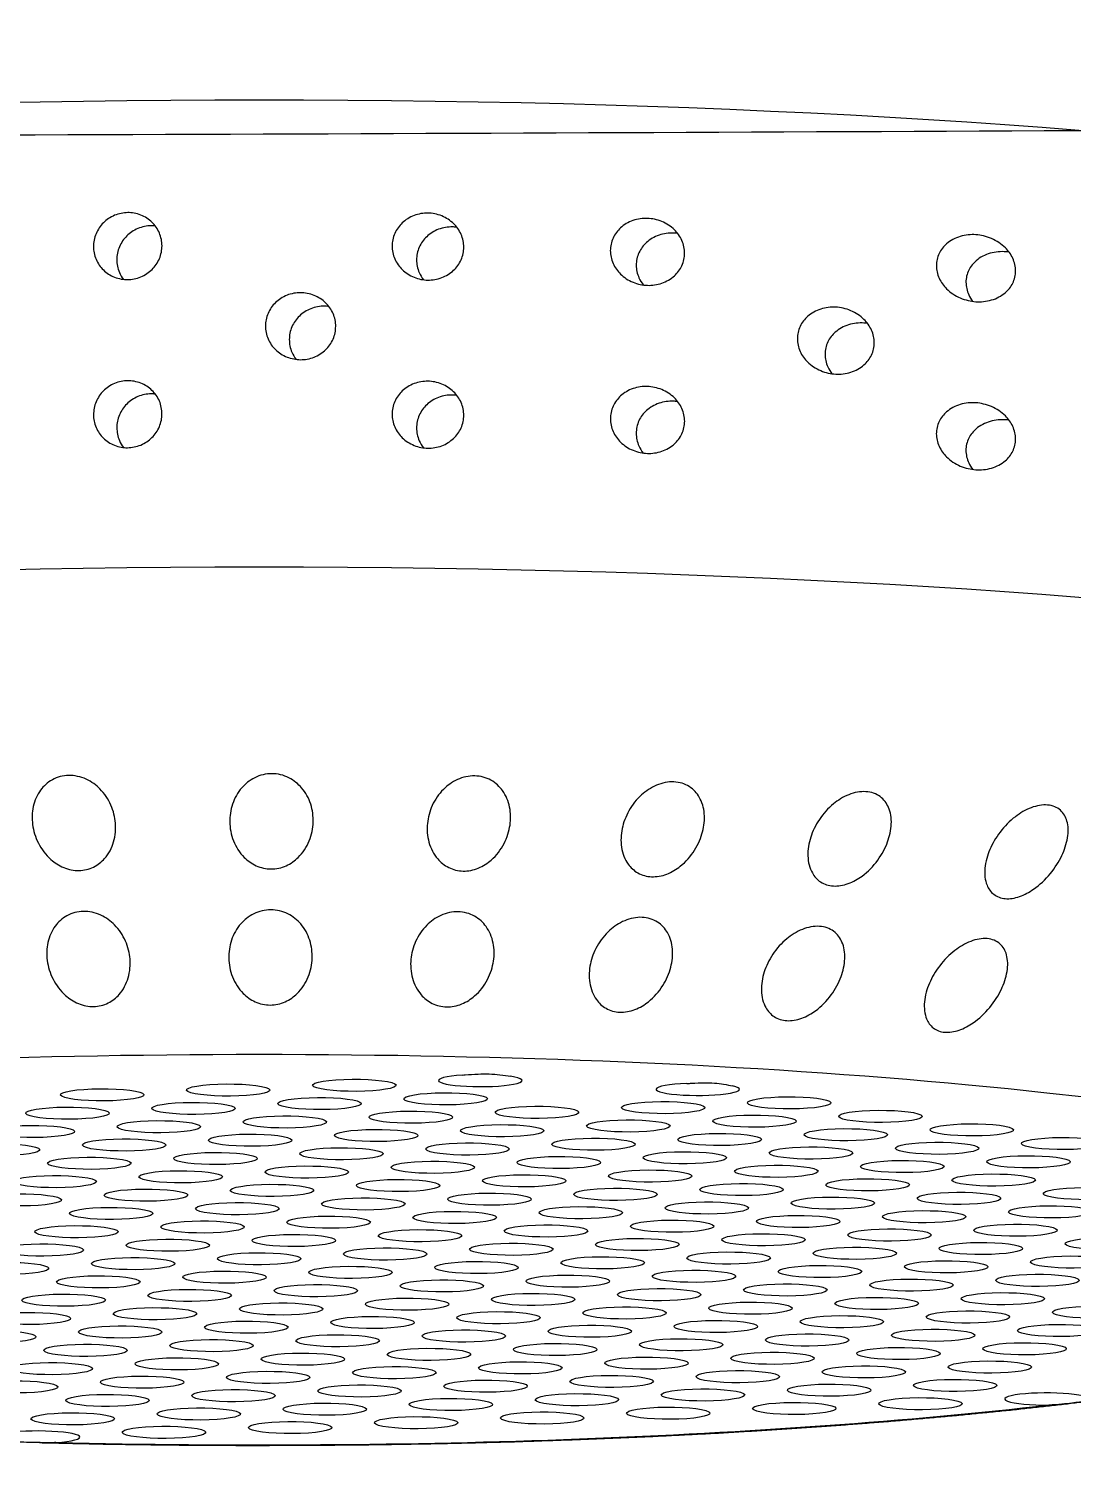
# Model space of a CAD drawing. Extents: x 408 to 498, y 628 to 778.
# Drawn here: x 452.53 to 453.668, y 707.81 to 709.384 of the extents above; entities that cross this region are included whole.
import ezdxf

# ---------------------------------------------------------------- set-up
doc = ezdxf.new("R2010")
doc.units = 0
doc.header["$MEASUREMENT"] = 0
doc.layers.add('1', color=4, linetype='Continuous')
doc.layers.add('JET', color=3, linetype='Continuous')

# ---------------------------------------------------------------- blocks, each defined once
blk = doc.blocks.new('SUCTION')
at = {"layer": '1'}
for centre, major_axis, start_param, end_param in [((0.5106, 0.0668), (-0.0289, 1.8748), 3.141593, 6.283185), ((0.0017, 0.059), (-0.0289, 1.8748), 3.141593, 6.283185), ((-0.4641, 0.0518), (-0.022, 1.427), 2.994561, 6.430217)]:
    blk.add_ellipse(centre, major_axis=major_axis, ratio=0.145722, start_param=start_param, end_param=end_param, dxfattribs=at)
at = {"layer": '1', "color": 3}
for centre, major_axis, start_param, end_param in [((-0.5681, 0.3391), (0.0007, -0.0455), 0.253665, 6.53685), ((-0.3642, 0.3381), (0.0007, -0.0455), 0.253665, 6.53685), ((-0.6223, 0.3144), (0.0007, -0.0455), 0.253665, 6.53685), ((-0.4933, 0.3263), (0.0007, -0.0455), 0.253665, 6.53685), ((-0.4185, 0.3134), (0.0007, -0.0455), 0.253665, 6.53685), ((-0.5475, 0.3016), (0.0007, -0.0455), 0.253665, 6.53685), ((-0.3437, 0.3005), (0.0007, -0.0455), 0.253665, 6.53685), ((-0.6766, 0.2897), (0.0007, -0.0455), 5.159783, 10.190131), ((-0.4727, 0.2887), (0.0007, -0.0455), 0.253665, 6.53685), ((-0.6018, 0.2769), (0.0007, -0.0455), 0.253665, 6.53685), ((-0.398, 0.2758), (0.0007, -0.0455), 0.253665, 6.53685), ((-0.6561, 0.2522), (0.0007, -0.0455), 0.253665, 6.53685), ((-0.527, 0.264), (0.0007, -0.0455), 0.253665, 6.53685), ((-0.4522, 0.2512), (0.0007, -0.0455), 0.253665, 6.53685), ((-0.3232, 0.263), (0.0007, -0.0455), 0.253665, 6.53685), ((-0.5813, 0.2393), (0.0007, -0.0455), 0.253665, 6.53685), ((-0.3774, 0.2383), (0.0007, -0.0455), 0.253665, 6.53685), ((-0.4786, 0.0515), (-0.0215, 1.3915), 1.410939, 2.237983), ((-0.5065, 0.2265), (0.0007, -0.0455), 0.253665, 6.53685), ((-0.3026, 0.2254), (0.0007, -0.0455), 0.253665, 6.53685), ((-0.6355, 0.2146), (0.0007, -0.0455), 0.253665, 6.53685), ((-0.5607, 0.2018), (0.0007, -0.0455), 0.253665, 6.53685), ((-0.4317, 0.2136), (0.0007, -0.0455), 0.253665, 6.53685), ((-0.486, 0.1889), (0.0007, -0.0455), 0.253665, 6.53685), ((-0.3569, 0.2007), (0.0007, -0.0455), 0.253665, 6.53685), ((-0.615, 0.1771), (0.0007, -0.0455), 0.253665, 6.53685), ((-0.4112, 0.176), (0.0007, -0.0455), 0.253665, 6.53685), ((-0.5402, 0.1642), (0.0007, -0.0455), 0.253665, 6.53685), ((-0.3364, 0.1632), (0.0007, -0.0455), 0.253665, 6.53685), ((-0.6693, 0.1524), (0.0007, -0.0455), 0.253665, 6.53685), ((-0.5945, 0.1395), (0.0007, -0.0455), 0.253665, 6.53685), ((-0.4654, 0.1513), (0.0007, -0.0455), 0.253665, 6.53685), ((-0.5197, 0.1267), (0.0007, -0.0455), 0.253665, 6.53685), ((-0.3906, 0.1385), (0.0007, -0.0455), 0.253665, 6.53685), ((-0.3159, 0.1256), (0.0007, -0.0455), 0.253665, 6.53685), ((-0.6487, 0.1148), (0.0007, -0.0455), 0.253665, 6.53685), ((-0.4449, 0.1138), (0.0007, -0.0455), 0.253665, 6.53685), ((-0.574, 0.102), (0.0007, -0.0455), 0.253665, 6.53685), ((-0.3701, 0.1009), (0.0007, -0.0455), 0.253665, 6.53685), ((-0.6282, 0.0773), (0.0007, -0.0455), 0.253665, 6.53685), ((-0.4992, 0.0891), (0.0007, -0.0455), 0.253665, 6.53685), ((-0.4244, 0.0762), (0.0007, -0.0455), 0.253665, 6.53685), ((-0.2953, 0.0881), (0.0007, -0.0455), 0.253665, 6.53685), ((-0.5534, 0.0644), (0.0007, -0.0455), 0.253665, 6.53685), ((-0.3496, 0.0634), (0.0007, -0.0455), 0.253665, 6.53685), ((-0.4786, 0.0515), (0.0007, -0.0455), 0.253665, 6.53685), ((-0.6077, 0.0397), (0.0007, -0.0455), 0.253665, 6.53685), ((-0.4039, 0.0387), (0.0007, -0.0455), 0.253665, 6.53685), ((-0.662, 0.015), (0.0007, -0.0455), 0.253665, 6.53685), ((-0.5329, 0.0268), (0.0007, -0.0455), 0.253665, 6.53685), ((-0.4581, 0.014), (0.0007, -0.0455), 0.253665, 6.53685), ((-0.3291, 0.0258), (0.0007, -0.0455), 0.253665, 6.53685), ((-0.5872, 0.0022), (0.0007, -0.0455), 0.253665, 6.53685), ((-0.3833, 0.0011), (0.0007, -0.0455), 0.253665, 6.53685), ((-0.5124, -0.0107), (0.0007, -0.0455), 0.253665, 6.53685), ((-0.3085, -0.0117), (0.0007, -0.0455), 0.253665, 6.53685), ((-0.6414, -0.0225), (0.0007, -0.0455), 0.253665, 6.53685), ((-0.4376, -0.0236), (0.0007, -0.0455), 0.253665, 6.53685), ((-0.5666, -0.0354), (0.0007, -0.0455), 0.253665, 6.53685), ((-0.4919, -0.0483), (0.0007, -0.0455), 0.253665, 6.53685), ((-0.3628, -0.0364), (0.0007, -0.0455), 0.253665, 6.53685), ((-0.288, -0.0493), (0.0007, -0.0455), 0.253665, 6.53685), ((-0.6209, -0.0601), (0.0007, -0.0455), 0.253665, 6.53685), ((-0.4171, -0.0611), (0.0007, -0.0455), 0.253665, 6.53685), ((-0.5461, -0.073), (0.0007, -0.0455), 0.253665, 6.53685), ((-0.3423, -0.074), (0.0007, -0.0455), 0.253665, 6.53685), ((-0.4713, -0.0858), (0.0007, -0.0455), 0.253665, 6.53685), ((-0.6004, -0.0977), (0.0007, -0.0455), 0.253665, 6.53685), ((-0.5256, -0.1105), (0.0007, -0.0455), 0.253665, 6.53685), ((-0.3965, -0.0987), (0.0007, -0.0455), 0.253665, 6.53685), ((-0.3218, -0.1115), (0.0007, -0.0455), 0.253665, 6.53685), ((-0.6546, -0.1223), (0.0007, -0.0455), 0.253665, 6.53685), ((-0.4508, -0.1234), (0.0007, -0.0455), 0.253665, 6.53685), ((-0.5799, -0.1352), (0.0007, -0.0455), 0.253665, 6.53685), ((-0.376, -0.1362), (0.0007, -0.0455), 0.253665, 6.53685), ((-0.6341, -0.1599), (0.0007, -0.0455), 0.253665, 6.53685), ((-0.5051, -0.1481), (0.0007, -0.0455), 0.253665, 6.53685), ((-0.3012, -0.1491), (0.0007, -0.0455), 0.253665, 6.53685), ((-0.5593, -0.1728), (0.0007, -0.0455), 0.253665, 6.53685), ((-0.4303, -0.1609), (0.0007, -0.0455), 0.253665, 6.53685), ((-0.3555, -0.1738), (0.0007, -0.0455), 0.253665, 6.53685), ((-0.4845, -0.1856), (0.0007, -0.0455), 0.253665, 6.53685), ((-0.2807, -0.1866), (0.0007, -0.0455), 2.01819, 7.048538), ((-0.6136, -0.1975), (0.0007, -0.0455), 0.253665, 6.53685), ((-0.4098, -0.1985), (0.0007, -0.0455), 0.253665, 6.53685), ((-0.5388, -0.2103), (0.0007, -0.0455), 0.253665, 6.53685), ((-0.464, -0.2232), (0.0007, -0.0455), 0.253665, 6.53685), ((-0.335, -0.2113), (0.0007, -0.0455), 0.253665, 6.53685), ((-0.5931, -0.235), (0.0007, -0.0455), 0.253665, 6.53685), ((-0.3892, -0.236), (0.0007, -0.0455), 0.253665, 6.53685), ((-0.5183, -0.2479), (0.0007, -0.0455), 0.253665, 6.53685), ((-0.3144, -0.2489), (0.0007, -0.0455), 0.253665, 6.53685), ((-0.6473, -0.2597), (0.0007, -0.0455), 0.253665, 6.53685), ((-0.4435, -0.2607), (0.0007, -0.0455), 0.253665, 6.53685), ((-0.5725, -0.2726), (0.0007, -0.0455), 0.253665, 6.53685), ((-0.4978, -0.2854), (0.0007, -0.0455), 0.253665, 6.53685), ((-0.3687, -0.2736), (0.0007, -0.0455), 0.253665, 6.53685), ((-0.6268, -0.2973), (0.0007, -0.0455), 0.253665, 6.53685), ((-0.423, -0.2983), (0.0007, -0.0455), 0.253665, 6.53685), ((-0.552, -0.3101), (0.0007, -0.0455), 0.253665, 6.53685), ((-0.3482, -0.3111), (0.0007, -0.0455), 0.253665, 6.53685), ((-0.4772, -0.323), (0.0007, -0.0455), 0.253665, 6.53685), ((-0.6063, -0.3348), (0.0007, -0.0455), 0.253665, 6.53685), ((-0.5315, -0.3477), (0.0007, -0.0455), 0.253665, 6.53685), ((-0.4024, -0.3358), (0.0007, -0.0455), 0.253665, 6.53685), ((-0.3277, -0.3487), (0.0007, -0.0455), 0.253665, 6.53685), ((-0.4567, -0.3605), (0.0007, -0.0455), 0.253665, 6.53685), ((-0.5858, -0.3724), (0.0007, -0.0455), 0.253665, 6.53685), ((-0.3819, -0.3734), (0.0007, -0.0455), 0.253665, 6.53685), ((-0.511, -0.3852), (0.0007, -0.0455), 0.253665, 6.53685), ((-0.3071, -0.3863), (0.0007, -0.0455), 0.253665, 6.53685), ((-0.64, -0.3971), (0.0007, -0.0455), 0.253665, 6.53685), ((-0.5652, -0.4099), (0.0007, -0.0455), 0.253665, 6.53685), ((-0.4362, -0.3981), (0.0007, -0.0455), 0.253665, 6.53685), ((-0.3614, -0.4109), (0.0007, -0.0455), 0.253665, 6.53685), ((-0.4904, -0.4228), (0.0007, -0.0455), 0.253665, 6.53685), ((-0.2866, -0.4238), (0.0007, -0.0455), 1.836372, 6.86672), ((-0.6195, -0.4346), (0.0007, -0.0455), 0.253665, 6.53685), ((-0.4157, -0.4356), (0.0007, -0.0455), 0.253665, 6.53685), ((-0.5447, -0.4475), (0.0007, -0.0455), 0.253665, 6.53685), ((-0.3409, -0.4485), (0.0007, -0.0455), 0.253665, 6.53685), ((-0.599, -0.4722), (0.0007, -0.0455), 0.253665, 6.53685), ((-0.4699, -0.4603), (0.0007, -0.0455), 0.253665, 6.53685), ((-0.3951, -0.4732), (0.0007, -0.0455), 0.253665, 6.53685), ((-0.5242, -0.485), (0.0007, -0.0455), 0.253665, 6.53685), ((-0.3203, -0.4861), (0.0007, -0.0455), 0.253665, 6.53685), ((-0.4494, -0.4979), (0.0007, -0.0455), 0.253665, 6.53685), ((-0.5784, -0.5097), (0.0007, -0.0455), 0.253665, 6.53685), ((-0.5037, -0.5226), (0.0007, -0.0455), 0.253665, 6.53685), ((-0.3746, -0.5108), (0.0007, -0.0455), 0.253665, 6.53685), ((-0.6327, -0.5344), (0.0007, -0.0455), 0.253665, 6.53685), ((-0.4289, -0.5355), (0.0007, -0.0455), 0.253665, 6.53685), ((-0.2998, -0.5236), (0.0007, -0.0455), 0.253665, 6.53685), ((-0.5579, -0.5473), (0.0007, -0.0455), 0.253665, 6.53685), ((-0.3541, -0.5483), (0.0007, -0.0455), 0.253665, 6.53685), ((-0.4831, -0.5601), (0.0007, -0.0455), 0.253665, 6.53685), ((-0.6122, -0.572), (0.0007, -0.0455), 0.253665, 6.53685), ((-0.5374, -0.5848), (0.0007, -0.0455), 0.253665, 6.53685), ((-0.4083, -0.573), (0.0007, -0.0455), 0.253665, 6.53685), ((-0.4626, -0.5977), (0.0007, -0.0455), 0.253665, 6.53685), ((-0.3336, -0.5859), (0.0007, -0.0455), 0.253665, 6.53685), ((-0.5917, -0.6095), (0.0007, -0.0455), 0.253665, 6.53685), ((-0.3878, -0.6106), (0.0007, -0.0455), 0.253665, 6.53685), ((-0.5169, -0.6224), (0.0007, -0.0455), 0.253665, 6.53685), ((-0.313, -0.6234), (0.0007, -0.0455), 0.253665, 6.53685), ((-0.5711, -0.6471), (0.0007, -0.0455), 0.253665, 6.53685), ((-0.4421, -0.6353), (0.0007, -0.0455), 0.253665, 6.53685), ((-0.3673, -0.6481), (0.0007, -0.0455), 0.253665, 6.53685), ((-0.4963, -0.66), (0.0007, -0.0455), 0.253665, 6.53685), ((-0.6254, -0.6718), (0.0007, -0.0455), 0.253665, 6.53685), ((-0.4216, -0.6728), (0.0007, -0.0455), 0.253665, 6.53685), ((-0.5506, -0.6846), (0.0007, -0.0455), 0.253665, 6.53685), ((-0.3468, -0.6857), (0.0007, -0.0455), 0.253665, 6.53685), ((-0.6049, -0.7093), (0.0007, -0.0455), 0.253665, 6.53685), ((-0.4758, -0.6975), (0.0007, -0.0455), 0.253665, 6.53685), ((-0.401, -0.7104), (0.0007, -0.0455), 0.253665, 6.53685), ((-0.5301, -0.7222), (0.0007, -0.0455), 0.253665, 6.53685), ((-0.3262, -0.7232), (0.0007, -0.0455), 0.253665, 6.53685), ((-0.4553, -0.7351), (0.0007, -0.0455), 0.253665, 6.53685), ((-0.5843, -0.7469), (0.0007, -0.0455), 0.253665, 6.53685), ((-0.3805, -0.7479), (0.0007, -0.0455), 0.253665, 6.53685), ((-0.5096, -0.7598), (0.0007, -0.0455), 0.253665, 6.53685), ((-0.4348, -0.7726), (0.0007, -0.0455), 0.253665, 6.53685), ((-0.5638, -0.7845), (0.0007, -0.0455), 0.253665, 6.53685), ((-0.36, -0.7855), (0.0007, -0.0455), 0.253665, 6.53685), ((-0.489, -0.7973), (0.0007, -0.0455), 0.253665, 6.53685), ((-0.6181, -0.8091), (0.0007, -0.0455), 6.025162, 11.05551), ((-0.4142, -0.8102), (0.0007, -0.0455), 0.253665, 6.53685), ((-0.5433, -0.822), (0.0007, -0.0455), 0.253665, 6.53685), ((-0.4685, -0.8349), (0.0007, -0.0455), 0.253665, 6.53685), ((-0.3395, -0.823), (0.0007, -0.0455), 0.253665, 6.53685), ((-0.3937, -0.8477), (0.0007, -0.0455), 0.253665, 6.53685), ((-0.5228, -0.8596), (0.0007, -0.0455), 0.253665, 6.53685), ((-0.448, -0.8724), (0.0007, -0.0455), 0.253665, 6.53685)]:
    blk.add_ellipse(centre, major_axis=major_axis, ratio=0.145722, start_param=start_param, end_param=end_param, dxfattribs=at)
for points, knots in [([(-0.6823, 0.27), (-0.6823, 0.271), (-0.6824, 0.2721), (-0.6827, 0.2777), (-0.6827, 0.2824), (-0.6826, 0.2913), (-0.6826, 0.2953), (-0.6825, 0.3033), (-0.6825, 0.3072), (-0.6823, 0.3151), (-0.6821, 0.3191), (-0.6817, 0.3225)], [-0.10333223, -0.10333223, -0.10333223, -0.10333223, -0.09981809, -0.09981809, -0.08531374, -0.08531374, -0.07331614, -0.07331614, -0.06095866, -0.06095866, -0.0463084, -0.0463084, -0.0463084, -0.0463084]), ([(-0.0093, 0.3059), (-0.003, 0.3068), (0.0038, 0.3067), (0.0169, 0.3041), (0.0231, 0.3015), (0.0327, 0.2946), (0.0368, 0.2903), (0.0413, 0.2825), (0.0425, 0.2796), (0.0442, 0.2736), (0.0447, 0.2704), (0.0449, 0.2641), (0.0446, 0.2609), (0.0433, 0.2545), (0.0423, 0.2513), (0.0384, 0.2424), (0.0346, 0.2371), (0.0256, 0.228), (0.0195, 0.2238), (0.0067, 0.2179), (0, 0.2162), (-0.0128, 0.215), (-0.0199, 0.2154), (-0.0335, 0.2191), (-0.0399, 0.2223), (-0.0487, 0.2299), (-0.0522, 0.234), (-0.0571, 0.2435), (-0.0585, 0.249), (-0.0589, 0.26), (-0.0578, 0.2658), (-0.0536, 0.2765), (-0.0505, 0.2813), (-0.0422, 0.291), (-0.036, 0.2958), (-0.0228, 0.3027), (-0.0158, 0.3049), (-0.0093, 0.3059)], [0, 0, 0, 0, 0.0233552, 0.0233552, 0.0467103, 0.0467103, 0.0658795, 0.0658795, 0.0754641, 0.0754641, 0.0850487, 0.0850487, 0.0946332, 0.0946332, 0.1042178, 0.1042178, 0.123387, 0.123387, 0.1467421, 0.1467421, 0.1700973, 0.1700973, 0.1945396, 0.1945396, 0.2189818, 0.2189818, 0.2355966, 0.2355966, 0.2522113, 0.2522113, 0.2688261, 0.2688261, 0.2854408, 0.2854408, 0.3098831, 0.3098831, 0.3343253, 0.3343253, 0.3343253, 0.3343253]), ([(-0.1572, 0.2876), (-0.1509, 0.2886), (-0.1441, 0.2885), (-0.131, 0.2859), (-0.1248, 0.2833), (-0.1152, 0.2764), (-0.111, 0.2721), (-0.1066, 0.2643), (-0.1053, 0.2614), (-0.1036, 0.2554), (-0.1032, 0.2522), (-0.1029, 0.2459), (-0.1032, 0.2426), (-0.1045, 0.2363), (-0.1055, 0.2331), (-0.1094, 0.2242), (-0.1133, 0.2189), (-0.1223, 0.2097), (-0.1283, 0.2056), (-0.1411, 0.1997), (-0.1479, 0.198), (-0.1607, 0.1968), (-0.1678, 0.1972), (-0.1814, 0.2009), (-0.1878, 0.2042), (-0.1966, 0.2117), (-0.2, 0.2158), (-0.2049, 0.2253), (-0.2064, 0.2308), (-0.2067, 0.2418), (-0.2057, 0.2476), (-0.2015, 0.2582), (-0.1983, 0.2631), (-0.1901, 0.2727), (-0.1839, 0.2775), (-0.1707, 0.2845), (-0.1637, 0.2867), (-0.1572, 0.2876)], [0, 0, 0, 0, 0.023389, 0.023389, 0.0467779, 0.0467779, 0.0659746, 0.0659746, 0.0755729, 0.0755729, 0.0851712, 0.0851712, 0.0947696, 0.0947696, 0.1043679, 0.1043679, 0.1235645, 0.1235645, 0.1469535, 0.1469535, 0.1703425, 0.1703425, 0.1947513, 0.1947513, 0.2191601, 0.2191601, 0.2357472, 0.2357472, 0.2523342, 0.2523342, 0.2689213, 0.2689213, 0.2855084, 0.2855084, 0.3099172, 0.3099172, 0.334326, 0.334326, 0.334326, 0.334326]), ([(0.4403, 0.1717), (0.4357, 0.1716), (0.4308, 0.1725), (0.4218, 0.1762), (0.4176, 0.179), (0.411, 0.1855), (0.408, 0.1897), (0.404, 0.1989), (0.403, 0.2039), (0.4027, 0.2133), (0.4035, 0.2183), (0.407, 0.2275), (0.4097, 0.2318), (0.416, 0.2385), (0.42, 0.2414), (0.4289, 0.2453), (0.4337, 0.2463), (0.4429, 0.2464), (0.4478, 0.2456), (0.4568, 0.2419), (0.461, 0.2392), (0.4677, 0.2327), (0.4706, 0.2285), (0.4746, 0.2194), (0.4757, 0.2144), (0.4759, 0.205), (0.4751, 0.2), (0.4716, 0.1907), (0.4689, 0.1864), (0.4626, 0.1797), (0.4586, 0.1767), (0.4497, 0.1728), (0.4448, 0.1718), (0.4403, 0.1717)], [0, 0, 0, 0, 0.0138754, 0.0138754, 0.0277508, 0.0277508, 0.0418876, 0.0418876, 0.0560244, 0.0560244, 0.070122, 0.070122, 0.0842195, 0.0842195, 0.0980909, 0.0980909, 0.1119622, 0.1119622, 0.1258335, 0.1258335, 0.1397049, 0.1397049, 0.1538024, 0.1538024, 0.1679, 0.1679, 0.1820368, 0.1820368, 0.1961736, 0.1961736, 0.210049, 0.210049, 0.2239244, 0.2239244, 0.2239244, 0.2239244]), ([(0.6234, 0.1745), (0.6188, 0.1745), (0.6139, 0.1753), (0.6049, 0.179), (0.6008, 0.1818), (0.5941, 0.1883), (0.5912, 0.1925), (0.5872, 0.2017), (0.5861, 0.2067), (0.5859, 0.2161), (0.5867, 0.2211), (0.5901, 0.2304), (0.5929, 0.2346), (0.5992, 0.2413), (0.6032, 0.2442), (0.612, 0.2481), (0.6169, 0.2491), (0.626, 0.2493), (0.6309, 0.2484), (0.64, 0.2448), (0.6441, 0.242), (0.6508, 0.2355), (0.6538, 0.2313), (0.6578, 0.2222), (0.6588, 0.2172), (0.6591, 0.2078), (0.6583, 0.2028), (0.6548, 0.1935), (0.652, 0.1892), (0.6457, 0.1825), (0.6417, 0.1796), (0.6328, 0.1756), (0.628, 0.1746), (0.6234, 0.1745)], [0, 0, 0, 0, 0.0138754, 0.0138754, 0.0277508, 0.0277508, 0.0418876, 0.0418876, 0.0560244, 0.0560244, 0.070122, 0.070122, 0.0842195, 0.0842195, 0.0980909, 0.0980909, 0.1119622, 0.1119622, 0.1258335, 0.1258335, 0.1397049, 0.1397049, 0.1538024, 0.1538024, 0.1679, 0.1679, 0.1820368, 0.1820368, 0.1961736, 0.1961736, 0.210049, 0.210049, 0.2239244, 0.2239244, 0.2239244, 0.2239244]), ([(0.4617, 0.1793), (0.4618, 0.1809), (0.4619, 0.1824), (0.4617, 0.1887), (0.4607, 0.1937), (0.4567, 0.2028), (0.4538, 0.207), (0.4471, 0.2135), (0.4429, 0.2163), (0.4339, 0.2199), (0.429, 0.2208), (0.4198, 0.2206), (0.415, 0.2196), (0.4078, 0.2165), (0.4053, 0.2149), (0.403, 0.2132)], [0.05151258, 0.05151258, 0.05151258, 0.05151258, 0.05608271, 0.05608271, 0.07020559, 0.07020559, 0.08432848, 0.08432848, 0.0981983, 0.0981983, 0.11206812, 0.11206812, 0.12593795, 0.12593795, 0.13438506, 0.13438506, 0.13438506, 0.13438506]), ([(0.6448, 0.1821), (0.645, 0.1837), (0.645, 0.1853), (0.6449, 0.1915), (0.6438, 0.1965), (0.6398, 0.2057), (0.6369, 0.2098), (0.6302, 0.2163), (0.6261, 0.2191), (0.617, 0.2228), (0.6121, 0.2236), (0.603, 0.2235), (0.5981, 0.2225), (0.591, 0.2193), (0.5884, 0.2178), (0.5862, 0.216)], [0.05151258, 0.05151258, 0.05151258, 0.05151258, 0.05608271, 0.05608271, 0.07020559, 0.07020559, 0.08432848, 0.08432848, 0.0981983, 0.0981983, 0.11206812, 0.11206812, 0.12593795, 0.12593795, 0.13438506, 0.13438506, 0.13438506, 0.13438506]), ([(-0.1516, 0.0897), (-0.1453, 0.0899), (-0.1385, 0.0891), (-0.1255, 0.085), (-0.1192, 0.0816), (-0.1098, 0.0736), (-0.1057, 0.0688), (-0.1014, 0.0604), (-0.1002, 0.0573), (-0.0987, 0.0511), (-0.0982, 0.0479), (-0.0981, 0.0415), (-0.0985, 0.0383), (-0.0999, 0.032), (-0.101, 0.029), (-0.105, 0.0204), (-0.109, 0.0156), (-0.1182, 0.0074), (-0.1243, 0.004), (-0.1372, -0.0004), (-0.144, -0.0013), (-0.1569, -0.0011), (-0.164, 0.0001), (-0.1774, 0.0054), (-0.1838, 0.0094), (-0.1925, 0.018), (-0.1958, 0.0225), (-0.2006, 0.0326), (-0.2019, 0.0383), (-0.202, 0.0493), (-0.2009, 0.0551), (-0.1965, 0.0653), (-0.1932, 0.0698), (-0.1848, 0.0785), (-0.1785, 0.0826), (-0.1652, 0.0881), (-0.1581, 0.0895), (-0.1516, 0.0897)], [0, 0, 0, 0, 0.023389, 0.023389, 0.0467779, 0.0467779, 0.0659746, 0.0659746, 0.0755729, 0.0755729, 0.0851712, 0.0851712, 0.0947696, 0.0947696, 0.1043679, 0.1043679, 0.1235645, 0.1235645, 0.1469535, 0.1469535, 0.1703425, 0.1703425, 0.1947513, 0.1947513, 0.2191601, 0.2191601, 0.2357472, 0.2357472, 0.2523342, 0.2523342, 0.2689213, 0.2689213, 0.2855084, 0.2855084, 0.3099172, 0.3099172, 0.334326, 0.334326, 0.334326, 0.334326]), ([(-0.0033, 0.091), (0.003, 0.0912), (0.0098, 0.0903), (0.0228, 0.0861), (0.029, 0.0828), (0.0384, 0.0748), (0.0425, 0.07), (0.0469, 0.0616), (0.048, 0.0585), (0.0496, 0.0523), (0.05, 0.0491), (0.0501, 0.0427), (0.0498, 0.0395), (0.0484, 0.0332), (0.0473, 0.0302), (0.0432, 0.0217), (0.0393, 0.0168), (0.0301, 0.0087), (0.024, 0.0052), (0.0111, 0.0008), (0.0043, -0.0001), (-0.0085, 0.0001), (-0.0157, 0.0014), (-0.0292, 0.0066), (-0.0355, 0.0106), (-0.0442, 0.0192), (-0.0476, 0.0237), (-0.0523, 0.0338), (-0.0536, 0.0395), (-0.0538, 0.0506), (-0.0526, 0.0563), (-0.0482, 0.0665), (-0.045, 0.071), (-0.0365, 0.0798), (-0.0303, 0.0839), (-0.0169, 0.0894), (-0.0098, 0.0907), (-0.0033, 0.091)], [0, 0, 0, 0, 0.0233552, 0.0233552, 0.0467103, 0.0467103, 0.0658795, 0.0658795, 0.0754641, 0.0754641, 0.0850487, 0.0850487, 0.0946332, 0.0946332, 0.1042178, 0.1042178, 0.123387, 0.123387, 0.1467421, 0.1467421, 0.1700973, 0.1700973, 0.1945396, 0.1945396, 0.2189818, 0.2189818, 0.2355966, 0.2355966, 0.2522113, 0.2522113, 0.2688261, 0.2688261, 0.2854408, 0.2854408, 0.3098831, 0.3098831, 0.3343253, 0.3343253, 0.3343253, 0.3343253]), ([(0.5385, -0.0162), (0.534, -0.0163), (0.5291, -0.0154), (0.5202, -0.0117), (0.5161, -0.0088), (0.5095, -0.0022), (0.5066, 0.0022), (0.5027, 0.0116), (0.5017, 0.0168), (0.5016, 0.0264), (0.5025, 0.0316), (0.5061, 0.0411), (0.5089, 0.0455), (0.5153, 0.0524), (0.5193, 0.0553), (0.5282, 0.0593), (0.5331, 0.0603), (0.5422, 0.0605), (0.5471, 0.0596), (0.556, 0.0559), (0.5601, 0.0531), (0.5668, 0.0464), (0.5697, 0.0421), (0.5736, 0.0327), (0.5745, 0.0276), (0.5747, 0.0179), (0.5738, 0.0127), (0.5701, 0.0031), (0.5673, -0.0013), (0.5608, -0.0081), (0.5568, -0.0111), (0.548, -0.0151), (0.5431, -0.0162), (0.5385, -0.0162)], [0, 0, 0, 0, 0.0138608, 0.0138608, 0.0277216, 0.0277216, 0.0422229, 0.0422229, 0.0567241, 0.0567241, 0.0711596, 0.0711596, 0.0855951, 0.0855951, 0.0994487, 0.0994487, 0.1133024, 0.1133024, 0.127156, 0.127156, 0.1410097, 0.1410097, 0.1554452, 0.1554452, 0.1698806, 0.1698806, 0.1843819, 0.1843819, 0.1988832, 0.1988832, 0.212744, 0.212744, 0.2266048, 0.2266048, 0.2266048, 0.2266048]), ([(0.5601, -0.0084), (0.5602, -0.0068), (0.5603, -0.0052), (0.5603, 0.0012), (0.5593, 0.0064), (0.5554, 0.0158), (0.5525, 0.0202), (0.5459, 0.0268), (0.5418, 0.0297), (0.5328, 0.0334), (0.528, 0.0342), (0.5188, 0.0341), (0.514, 0.0331), (0.5068, 0.0298), (0.5042, 0.0282), (0.5019, 0.0264)], [0.05216595, 0.05216595, 0.05216595, 0.05216595, 0.05687262, 0.05687262, 0.07137622, 0.07137622, 0.08587982, 0.08587982, 0.09972982, 0.09972982, 0.11357982, 0.11357982, 0.12742982, 0.12742982, 0.13602531, 0.13602531, 0.13602531, 0.13602531]), ([(0.627, -0.1545), (0.6224, -0.1546), (0.6176, -0.1537), (0.6087, -0.1499), (0.6047, -0.1471), (0.5982, -0.1403), (0.5953, -0.1358), (0.5915, -0.1261), (0.5905, -0.1209), (0.5905, -0.111), (0.5914, -0.1057), (0.5952, -0.0959), (0.5981, -0.0914), (0.6046, -0.0845), (0.6086, -0.0815), (0.6175, -0.0775), (0.6223, -0.0764), (0.6315, -0.0763), (0.6363, -0.0772), (0.6452, -0.081), (0.6492, -0.0838), (0.6558, -0.0905), (0.6587, -0.095), (0.6625, -0.1046), (0.6635, -0.1099), (0.6635, -0.1197), (0.6625, -0.125), (0.6587, -0.1349), (0.6558, -0.1394), (0.6493, -0.1464), (0.6453, -0.1494), (0.6364, -0.1534), (0.6316, -0.1545), (0.627, -0.1545)], [0, 0, 0, 0, 0.0138463, 0.0138463, 0.0276926, 0.0276926, 0.04258, 0.04258, 0.0574675, 0.0574675, 0.0722657, 0.0722657, 0.0870638, 0.0870638, 0.1008999, 0.1008999, 0.114736, 0.114736, 0.1285721, 0.1285721, 0.1424082, 0.1424082, 0.1572063, 0.1572063, 0.1720044, 0.1720044, 0.1868919, 0.1868919, 0.2017794, 0.2017794, 0.2156257, 0.2156257, 0.229472, 0.229472, 0.229472, 0.229472]), ([(0.4438, -0.1574), (0.4393, -0.1574), (0.4344, -0.1565), (0.4256, -0.1528), (0.4216, -0.1499), (0.415, -0.1431), (0.4121, -0.1387), (0.4083, -0.1289), (0.4074, -0.1237), (0.4074, -0.1138), (0.4083, -0.1086), (0.4121, -0.0988), (0.4149, -0.0943), (0.4215, -0.0873), (0.4255, -0.0843), (0.4344, -0.0803), (0.4392, -0.0793), (0.4483, -0.0791), (0.4532, -0.08), (0.4621, -0.0838), (0.4661, -0.0866), (0.4727, -0.0934), (0.4756, -0.0978), (0.4794, -0.1075), (0.4803, -0.1127), (0.4803, -0.1226), (0.4794, -0.1279), (0.4756, -0.1377), (0.4727, -0.1422), (0.4661, -0.1492), (0.4621, -0.1522), (0.4533, -0.1562), (0.4484, -0.1573), (0.4438, -0.1574)], [0, 0, 0, 0, 0.0138463, 0.0138463, 0.0276926, 0.0276926, 0.04258, 0.04258, 0.0574675, 0.0574675, 0.0722657, 0.0722657, 0.0870638, 0.0870638, 0.1008999, 0.1008999, 0.114736, 0.114736, 0.1285721, 0.1285721, 0.1424082, 0.1424082, 0.1572063, 0.1572063, 0.1720044, 0.1720044, 0.1868919, 0.1868919, 0.2017794, 0.2017794, 0.2156257, 0.2156257, 0.229472, 0.229472, 0.229472, 0.229472]), ([(-0.1498, -0.1088), (-0.1435, -0.1093), (-0.1367, -0.1109), (-0.1238, -0.1165), (-0.1176, -0.1206), (-0.1083, -0.1296), (-0.1043, -0.1348), (-0.1001, -0.1437), (-0.099, -0.1468), (-0.0976, -0.1532), (-0.0972, -0.1564), (-0.0973, -0.1627), (-0.0976, -0.1659), (-0.0992, -0.1719), (-0.1003, -0.1748), (-0.1046, -0.1827), (-0.1086, -0.1871), (-0.118, -0.1941), (-0.1241, -0.1968), (-0.1372, -0.1996), (-0.144, -0.1998), (-0.1568, -0.1981), (-0.1639, -0.196), (-0.1773, -0.1893), (-0.1836, -0.1846), (-0.1921, -0.1751), (-0.1953, -0.1703), (-0.1999, -0.1598), (-0.2011, -0.154), (-0.201, -0.1431), (-0.1998, -0.1376), (-0.1951, -0.128), (-0.1918, -0.1238), (-0.1832, -0.1161), (-0.1769, -0.1128), (-0.1635, -0.1089), (-0.1564, -0.1083), (-0.1498, -0.1088)], [0, 0, 0, 0, 0.023389, 0.023389, 0.0467779, 0.0467779, 0.0659746, 0.0659746, 0.0755729, 0.0755729, 0.0851712, 0.0851712, 0.0947696, 0.0947696, 0.1043679, 0.1043679, 0.1235645, 0.1235645, 0.1469535, 0.1469535, 0.1703425, 0.1703425, 0.1947513, 0.1947513, 0.2191601, 0.2191601, 0.2357472, 0.2357472, 0.2523342, 0.2523342, 0.2689213, 0.2689213, 0.2855084, 0.2855084, 0.3099172, 0.3099172, 0.334326, 0.334326, 0.334326, 0.334326]), ([(0.4654, -0.1495), (0.4656, -0.1478), (0.4657, -0.1462), (0.4657, -0.1397), (0.4648, -0.1345), (0.461, -0.1247), (0.4581, -0.1203), (0.4515, -0.1135), (0.4475, -0.1106), (0.4386, -0.1069), (0.4338, -0.106), (0.4246, -0.1061), (0.4198, -0.1072), (0.4126, -0.1105), (0.41, -0.1121), (0.4077, -0.1139)], [0.05298666, 0.05298666, 0.05298666, 0.05298666, 0.05772049, 0.05772049, 0.07263637, 0.07263637, 0.08755225, 0.08755225, 0.10138253, 0.10138253, 0.1152128, 0.1152128, 0.12904308, 0.12904308, 0.13767704, 0.13767704, 0.13767704, 0.13767704]), ([(0.6485, -0.1466), (0.6487, -0.145), (0.6488, -0.1434), (0.6488, -0.1369), (0.6479, -0.1316), (0.6441, -0.1219), (0.6412, -0.1174), (0.6346, -0.1107), (0.6306, -0.1078), (0.6218, -0.1041), (0.6169, -0.1032), (0.6078, -0.1033), (0.6029, -0.1044), (0.5958, -0.1076), (0.5932, -0.1093), (0.5908, -0.1111)], [0.05298666, 0.05298666, 0.05298666, 0.05298666, 0.05772049, 0.05772049, 0.07263637, 0.07263637, 0.08755225, 0.08755225, 0.10138253, 0.10138253, 0.1152128, 0.1152128, 0.12904308, 0.12904308, 0.13767704, 0.13767704, 0.13767704, 0.13767704]), ([(-0.0014, -0.1246), (0.0049, -0.1251), (0.0117, -0.1267), (0.0246, -0.1323), (0.0308, -0.1364), (0.04, -0.1454), (0.044, -0.1506), (0.0482, -0.1594), (0.0493, -0.1625), (0.0507, -0.1689), (0.0511, -0.1721), (0.0511, -0.1785), (0.0507, -0.1816), (0.0492, -0.1876), (0.048, -0.1905), (0.0438, -0.1984), (0.0397, -0.2028), (0.0304, -0.2098), (0.0242, -0.2125), (0.0112, -0.2153), (0.0044, -0.2155), (-0.0084, -0.2138), (-0.0155, -0.2118), (-0.0289, -0.2051), (-0.0352, -0.2004), (-0.0437, -0.1909), (-0.047, -0.1861), (-0.0515, -0.1755), (-0.0528, -0.1698), (-0.0527, -0.1588), (-0.0514, -0.1533), (-0.0468, -0.1437), (-0.0435, -0.1395), (-0.0349, -0.1318), (-0.0285, -0.1285), (-0.0151, -0.1246), (-0.008, -0.124), (-0.0014, -0.1246)], [0, 0, 0, 0, 0.0233552, 0.0233552, 0.0467103, 0.0467103, 0.0658795, 0.0658795, 0.0754641, 0.0754641, 0.0850487, 0.0850487, 0.0946332, 0.0946332, 0.1042178, 0.1042178, 0.123387, 0.123387, 0.1467421, 0.1467421, 0.1700973, 0.1700973, 0.1945396, 0.1945396, 0.2189818, 0.2189818, 0.2355966, 0.2355966, 0.2522113, 0.2522113, 0.2688261, 0.2688261, 0.2854408, 0.2854408, 0.3098831, 0.3098831, 0.3343253, 0.3343253, 0.3343253, 0.3343253]), ([(-0.275, -0.1669), (-0.2749, -0.1679), (-0.2749, -0.169), (-0.2743, -0.1746), (-0.2739, -0.1793), (-0.2734, -0.1882), (-0.2733, -0.1922), (-0.2735, -0.2002), (-0.2737, -0.2041), (-0.2746, -0.2121), (-0.2752, -0.216), (-0.2756, -0.2194)], [-0.10333223, -0.10333223, -0.10333223, -0.10333223, -0.09981809, -0.09981809, -0.08531374, -0.08531374, -0.07331614, -0.07331614, -0.06095866, -0.06095866, -0.0463084, -0.0463084, -0.0463084, -0.0463084]), ([(-0.1518, -0.3046), (-0.1455, -0.3058), (-0.1388, -0.3081), (-0.1259, -0.3151), (-0.1198, -0.3198), (-0.1107, -0.3297), (-0.1068, -0.3352), (-0.1028, -0.3443), (-0.1018, -0.3475), (-0.1004, -0.3539), (-0.1001, -0.3571), (-0.1003, -0.3632), (-0.1007, -0.3662), (-0.1024, -0.3719), (-0.1036, -0.3746), (-0.108, -0.3818), (-0.1121, -0.3856), (-0.1216, -0.3913), (-0.1278, -0.3932), (-0.1409, -0.3945), (-0.1477, -0.3938), (-0.1605, -0.3907), (-0.1676, -0.3879), (-0.1808, -0.3798), (-0.187, -0.3746), (-0.1954, -0.3644), (-0.1986, -0.3593), (-0.2029, -0.3486), (-0.204, -0.3428), (-0.2037, -0.3321), (-0.2023, -0.3269), (-0.1975, -0.3181), (-0.1941, -0.3144), (-0.1854, -0.3079), (-0.179, -0.3054), (-0.1655, -0.3031), (-0.1584, -0.3033), (-0.1518, -0.3046)], [0, 0, 0, 0, 0.023389, 0.023389, 0.0467779, 0.0467779, 0.0659746, 0.0659746, 0.0755729, 0.0755729, 0.0851712, 0.0851712, 0.0947696, 0.0947696, 0.1043679, 0.1043679, 0.1235645, 0.1235645, 0.1469535, 0.1469535, 0.1703425, 0.1703425, 0.1947513, 0.1947513, 0.2191601, 0.2191601, 0.2357472, 0.2357472, 0.2523342, 0.2523342, 0.2689213, 0.2689213, 0.2855084, 0.2855084, 0.3099172, 0.3099172, 0.334326, 0.334326, 0.334326, 0.334326]), ([(0.6241, -0.3954), (0.6196, -0.3955), (0.6148, -0.3946), (0.6061, -0.3907), (0.6023, -0.3878), (0.5958, -0.3809), (0.5929, -0.3762), (0.5892, -0.366), (0.5884, -0.3605), (0.5886, -0.3502), (0.5896, -0.3447), (0.5936, -0.3345), (0.5967, -0.3297), (0.6034, -0.3226), (0.6074, -0.3196), (0.6163, -0.3155), (0.6211, -0.3144), (0.6302, -0.3143), (0.635, -0.3152), (0.6437, -0.319), (0.6476, -0.3219), (0.6541, -0.3288), (0.657, -0.3335), (0.6607, -0.3436), (0.6615, -0.3491), (0.6613, -0.3594), (0.6603, -0.3649), (0.6562, -0.3752), (0.6531, -0.38), (0.6464, -0.3871), (0.6424, -0.3902), (0.6335, -0.3943), (0.6287, -0.3954), (0.6241, -0.3954)], [0, 0, 0, 0, 0.0138155, 0.0138155, 0.0276309, 0.0276309, 0.043476, 0.043476, 0.059321, 0.059321, 0.075022, 0.075022, 0.090723, 0.090723, 0.1045202, 0.1045202, 0.1183174, 0.1183174, 0.1321146, 0.1321146, 0.1459118, 0.1459118, 0.1616127, 0.1616127, 0.1773137, 0.1773137, 0.1931588, 0.1931588, 0.2090038, 0.2090038, 0.2228193, 0.2228193, 0.2366348, 0.2366348, 0.2366348, 0.2366348]), ([(0.441, -0.3983), (0.4364, -0.3983), (0.4317, -0.3974), (0.423, -0.3935), (0.4191, -0.3907), (0.4126, -0.3837), (0.4098, -0.379), (0.4061, -0.3688), (0.4053, -0.3633), (0.4055, -0.3531), (0.4065, -0.3476), (0.4105, -0.3373), (0.4135, -0.3326), (0.4203, -0.3254), (0.4243, -0.3224), (0.4331, -0.3183), (0.4379, -0.3173), (0.447, -0.3171), (0.4518, -0.3181), (0.4605, -0.3219), (0.4645, -0.3247), (0.471, -0.3317), (0.4739, -0.3363), (0.4776, -0.3465), (0.4784, -0.3519), (0.4782, -0.3622), (0.4771, -0.3677), (0.4731, -0.378), (0.47, -0.3828), (0.4632, -0.39), (0.4592, -0.393), (0.4504, -0.3971), (0.4456, -0.3982), (0.441, -0.3983)], [0, 0, 0, 0, 0.0138155, 0.0138155, 0.0276309, 0.0276309, 0.043476, 0.043476, 0.059321, 0.059321, 0.075022, 0.075022, 0.090723, 0.090723, 0.1045202, 0.1045202, 0.1183174, 0.1183174, 0.1321146, 0.1321146, 0.1459118, 0.1459118, 0.1616127, 0.1616127, 0.1773137, 0.1773137, 0.1931588, 0.1931588, 0.2090038, 0.2090038, 0.2228193, 0.2228193, 0.2366348, 0.2366348, 0.2366348, 0.2366348]), ([(-0.0037, -0.337), (0.0026, -0.3382), (0.0094, -0.3406), (0.0222, -0.3476), (0.0283, -0.3522), (0.0374, -0.3621), (0.0413, -0.3676), (0.0453, -0.3767), (0.0463, -0.3799), (0.0477, -0.3863), (0.048, -0.3894), (0.0478, -0.3956), (0.0473, -0.3986), (0.0457, -0.4043), (0.0445, -0.407), (0.0401, -0.4142), (0.036, -0.418), (0.0265, -0.4237), (0.0203, -0.4256), (0.0072, -0.4269), (0.0004, -0.4262), (-0.0124, -0.4231), (-0.0194, -0.4203), (-0.0327, -0.4123), (-0.0389, -0.407), (-0.0473, -0.3968), (-0.0505, -0.3918), (-0.0548, -0.381), (-0.0559, -0.3752), (-0.0556, -0.3645), (-0.0543, -0.3593), (-0.0494, -0.3504), (-0.046, -0.3468), (-0.0373, -0.3403), (-0.0309, -0.3377), (-0.0173, -0.3354), (-0.0102, -0.3357), (-0.0037, -0.337)], [0, 0, 0, 0, 0.0233552, 0.0233552, 0.0467103, 0.0467103, 0.0658795, 0.0658795, 0.0754641, 0.0754641, 0.0850487, 0.0850487, 0.0946332, 0.0946332, 0.1042178, 0.1042178, 0.123387, 0.123387, 0.1467421, 0.1467421, 0.1700973, 0.1700973, 0.1945396, 0.1945396, 0.2189818, 0.2189818, 0.2355966, 0.2355966, 0.2522113, 0.2522113, 0.2688261, 0.2688261, 0.2854408, 0.2854408, 0.3098831, 0.3098831, 0.3343253, 0.3343253, 0.3343253, 0.3343253]), ([(0.4624, -0.3903), (0.4625, -0.3888), (0.4626, -0.3873), (0.4628, -0.3807), (0.462, -0.3751), (0.4583, -0.3649), (0.4555, -0.3602), (0.449, -0.3532), (0.4451, -0.3503), (0.4364, -0.3465), (0.4316, -0.3456), (0.4225, -0.3457), (0.4177, -0.3468), (0.4106, -0.3501), (0.408, -0.3517), (0.4057, -0.3536)], [0.05527731, 0.05527731, 0.05527731, 0.05527731, 0.05987506, 0.05987506, 0.07583478, 0.07583478, 0.09179451, 0.09179451, 0.10558106, 0.10558106, 0.1193676, 0.1193676, 0.13315415, 0.13315415, 0.14170505, 0.14170505, 0.14170505, 0.14170505]), ([(0.6455, -0.3875), (0.6457, -0.386), (0.6458, -0.3845), (0.6459, -0.3778), (0.6452, -0.3723), (0.6415, -0.3621), (0.6386, -0.3573), (0.6321, -0.3504), (0.6282, -0.3475), (0.6196, -0.3437), (0.6148, -0.3427), (0.6057, -0.3429), (0.6009, -0.344), (0.5937, -0.3473), (0.5911, -0.3489), (0.5888, -0.3508)], [0.05527731, 0.05527731, 0.05527731, 0.05527731, 0.05987506, 0.05987506, 0.07583478, 0.07583478, 0.09179451, 0.09179451, 0.10558106, 0.10558106, 0.1193676, 0.1193676, 0.13315415, 0.13315415, 0.14170505, 0.14170505, 0.14170505, 0.14170505]), ([(-0.2804, -0.4118), (-0.2803, -0.4136), (-0.2802, -0.4154), (-0.2798, -0.4217), (-0.2795, -0.4263), (-0.2793, -0.4346), (-0.2794, -0.4383), (-0.2798, -0.4454), (-0.2801, -0.4488), (-0.2811, -0.4557), (-0.2818, -0.459), (-0.2824, -0.4617)], [-0.10333581, -0.10333581, -0.10333581, -0.10333581, -0.09774084, -0.09774084, -0.08402044, -0.08402044, -0.07264257, -0.07264257, -0.06085918, -0.06085918, -0.04630941, -0.04630941, -0.04630941, -0.04630941]), ([(-0.1576, -0.4942), (-0.1514, -0.4961), (-0.1446, -0.4992), (-0.1319, -0.5074), (-0.1259, -0.5126), (-0.117, -0.5231), (-0.1132, -0.5289), (-0.1093, -0.5382), (-0.1084, -0.5413), (-0.1071, -0.5476), (-0.1069, -0.5507), (-0.1072, -0.5566), (-0.1077, -0.5594), (-0.1094, -0.5647), (-0.1107, -0.5671), (-0.1152, -0.5735), (-0.1194, -0.5766), (-0.129, -0.5809), (-0.1353, -0.582), (-0.1484, -0.5817), (-0.1552, -0.5803), (-0.168, -0.5758), (-0.175, -0.5722), (-0.1881, -0.563), (-0.1942, -0.5572), (-0.2023, -0.5465), (-0.2054, -0.5413), (-0.2095, -0.5305), (-0.2105, -0.5248), (-0.2101, -0.5146), (-0.2086, -0.5098), (-0.2036, -0.5019), (-0.2001, -0.4988), (-0.1912, -0.4935), (-0.1848, -0.4918), (-0.1712, -0.4912), (-0.1641, -0.4923), (-0.1576, -0.4942)], [0, 0, 0, 0, 0.023389, 0.023389, 0.0467779, 0.0467779, 0.0659746, 0.0659746, 0.0755729, 0.0755729, 0.0851712, 0.0851712, 0.0947696, 0.0947696, 0.1043679, 0.1043679, 0.1235645, 0.1235645, 0.1469535, 0.1469535, 0.1703425, 0.1703425, 0.1947513, 0.1947513, 0.2191601, 0.2191601, 0.2357472, 0.2357472, 0.2523342, 0.2523342, 0.2689213, 0.2689213, 0.2855084, 0.2855084, 0.3099172, 0.3099172, 0.334326, 0.334326, 0.334326, 0.334326]), ([(0.5298, -0.6037), (0.5252, -0.6038), (0.5205, -0.6028), (0.5121, -0.5989), (0.5084, -0.596), (0.5019, -0.5889), (0.499, -0.5839), (0.4955, -0.5732), (0.4947, -0.5675), (0.4951, -0.5568), (0.4963, -0.5511), (0.5006, -0.5403), (0.5038, -0.5353), (0.5108, -0.528), (0.5147, -0.525), (0.5235, -0.5209), (0.5283, -0.5198), (0.5374, -0.5197), (0.5421, -0.5206), (0.5506, -0.5245), (0.5544, -0.5274), (0.5609, -0.5344), (0.5638, -0.5394), (0.5673, -0.55), (0.5681, -0.5557), (0.5677, -0.5664), (0.5665, -0.5721), (0.5621, -0.583), (0.5589, -0.588), (0.5519, -0.5953), (0.5479, -0.5984), (0.5391, -0.6025), (0.5343, -0.6036), (0.5298, -0.6037)], [0, 0, 0, 0, 0.0137869, 0.0137869, 0.0275738, 0.0275738, 0.0446423, 0.0446423, 0.0617107, 0.0617107, 0.0785623, 0.0785623, 0.0954139, 0.0954139, 0.1091701, 0.1091701, 0.1229264, 0.1229264, 0.1366826, 0.1366826, 0.1504388, 0.1504388, 0.1672904, 0.1672904, 0.184142, 0.184142, 0.2012104, 0.2012104, 0.2182789, 0.2182789, 0.2320658, 0.2320658, 0.2458527, 0.2458527, 0.2458527, 0.2458527]), ([(-0.01, -0.5427), (-0.0038, -0.5446), (0.003, -0.5477), (0.0157, -0.5559), (0.0217, -0.5611), (0.0306, -0.5716), (0.0344, -0.5774), (0.0382, -0.5866), (0.0392, -0.5898), (0.0404, -0.596), (0.0406, -0.5991), (0.0403, -0.605), (0.0398, -0.6079), (0.0381, -0.6131), (0.0368, -0.6155), (0.0323, -0.6219), (0.0281, -0.625), (0.0185, -0.6294), (0.0122, -0.6305), (-0.0009, -0.6302), (-0.0077, -0.6287), (-0.0204, -0.6243), (-0.0274, -0.6208), (-0.0405, -0.6115), (-0.0467, -0.6057), (-0.0548, -0.595), (-0.0579, -0.5898), (-0.062, -0.5789), (-0.063, -0.5733), (-0.0625, -0.5631), (-0.0611, -0.5582), (-0.0561, -0.5503), (-0.0526, -0.5472), (-0.0437, -0.5419), (-0.0372, -0.5402), (-0.0237, -0.5396), (-0.0165, -0.5407), (-0.01, -0.5427)], [0, 0, 0, 0, 0.0233552, 0.0233552, 0.0467103, 0.0467103, 0.0658795, 0.0658795, 0.0754641, 0.0754641, 0.0850487, 0.0850487, 0.0946332, 0.0946332, 0.1042178, 0.1042178, 0.123387, 0.123387, 0.1467421, 0.1467421, 0.1700973, 0.1700973, 0.1945396, 0.1945396, 0.2189818, 0.2189818, 0.2355966, 0.2355966, 0.2522113, 0.2522113, 0.2688261, 0.2688261, 0.2854408, 0.2854408, 0.3098831, 0.3098831, 0.3343253, 0.3343253, 0.3343253, 0.3343253]), ([(0.5507, -0.5959), (0.5509, -0.5946), (0.551, -0.5933), (0.5513, -0.5866), (0.5506, -0.5808), (0.5471, -0.57), (0.5442, -0.565), (0.5377, -0.5578), (0.534, -0.5549), (0.5256, -0.5511), (0.5209, -0.5501), (0.5118, -0.5503), (0.507, -0.5514), (0.5, -0.5547), (0.4975, -0.5563), (0.4953, -0.558)], [0.05855005, 0.05855005, 0.05855005, 0.05855005, 0.06274523, 0.06274523, 0.08007431, 0.08007431, 0.09740339, 0.09740339, 0.1111441, 0.1111441, 0.12488481, 0.12488481, 0.13862551, 0.13862551, 0.14691934, 0.14691934, 0.14691934, 0.14691934]), ([(-0.1671, -0.6745), (-0.1608, -0.6771), (-0.1542, -0.6808), (-0.1416, -0.6901), (-0.1357, -0.6957), (-0.127, -0.7068), (-0.1233, -0.7127), (-0.1196, -0.7219), (-0.1187, -0.725), (-0.1176, -0.731), (-0.1174, -0.734), (-0.1178, -0.7395), (-0.1184, -0.7421), (-0.1202, -0.7468), (-0.1215, -0.749), (-0.1262, -0.7544), (-0.1305, -0.7568), (-0.1402, -0.7597), (-0.1465, -0.76), (-0.1596, -0.758), (-0.1664, -0.7559), (-0.179, -0.7501), (-0.186, -0.7459), (-0.1989, -0.7356), (-0.2049, -0.7294), (-0.2128, -0.7183), (-0.2158, -0.7131), (-0.2197, -0.7024), (-0.2206, -0.6969), (-0.2199, -0.6874), (-0.2184, -0.683), (-0.2132, -0.6761), (-0.2097, -0.6737), (-0.2007, -0.6698), (-0.1942, -0.6689), (-0.1806, -0.67), (-0.1735, -0.6719), (-0.1671, -0.6745)], [0, 0, 0, 0, 0.023389, 0.023389, 0.0467779, 0.0467779, 0.0659746, 0.0659746, 0.0755729, 0.0755729, 0.0851712, 0.0851712, 0.0947696, 0.0947696, 0.1043679, 0.1043679, 0.1235645, 0.1235645, 0.1469535, 0.1469535, 0.1703425, 0.1703425, 0.1947513, 0.1947513, 0.2191601, 0.2191601, 0.2357472, 0.2357472, 0.2523342, 0.2523342, 0.2689213, 0.2689213, 0.2855084, 0.2855084, 0.3099172, 0.3099172, 0.334326, 0.334326, 0.334326, 0.334326]), ([(0.4272, -0.7594), (0.4227, -0.7594), (0.418, -0.7584), (0.4098, -0.7545), (0.4062, -0.7516), (0.3997, -0.7444), (0.3969, -0.7392), (0.3934, -0.728), (0.3928, -0.722), (0.3934, -0.711), (0.3946, -0.7051), (0.3992, -0.6939), (0.4025, -0.6886), (0.4097, -0.6812), (0.4136, -0.6782), (0.4224, -0.6741), (0.4271, -0.6729), (0.4362, -0.6728), (0.4409, -0.6738), (0.4492, -0.6776), (0.4528, -0.6805), (0.4593, -0.6877), (0.4622, -0.6929), (0.4657, -0.704), (0.4663, -0.7099), (0.4657, -0.7209), (0.4645, -0.7269), (0.4598, -0.7382), (0.4564, -0.7435), (0.4491, -0.751), (0.4452, -0.754), (0.4365, -0.7581), (0.4318, -0.7593), (0.4272, -0.7594)], [0, 0, 0, 0, 0.0137694, 0.0137694, 0.0275389, 0.0275389, 0.045875, 0.045875, 0.0642111, 0.0642111, 0.0822466, 0.0822466, 0.1002822, 0.1002822, 0.114005, 0.114005, 0.1277279, 0.1277279, 0.1414507, 0.1414507, 0.1551736, 0.1551736, 0.1732091, 0.1732091, 0.1912446, 0.1912446, 0.2095807, 0.2095807, 0.2279168, 0.2279168, 0.2416863, 0.2416863, 0.2554557, 0.2554557, 0.2554557, 0.2554557]), ([(0.6104, -0.7565), (0.6058, -0.7566), (0.6012, -0.7556), (0.5929, -0.7517), (0.5893, -0.7488), (0.5829, -0.7416), (0.58, -0.7364), (0.5766, -0.7252), (0.5759, -0.7192), (0.5765, -0.7082), (0.5777, -0.7022), (0.5823, -0.6911), (0.5857, -0.6858), (0.5929, -0.6784), (0.5968, -0.6754), (0.6055, -0.6712), (0.6103, -0.6701), (0.6193, -0.67), (0.624, -0.6709), (0.6323, -0.6748), (0.636, -0.6777), (0.6425, -0.6849), (0.6453, -0.6901), (0.6488, -0.7012), (0.6494, -0.7071), (0.6489, -0.7181), (0.6476, -0.7241), (0.6429, -0.7354), (0.6395, -0.7407), (0.6323, -0.7482), (0.6284, -0.7512), (0.6197, -0.7553), (0.6149, -0.7565), (0.6104, -0.7565)], [0, 0, 0, 0, 0.0137694, 0.0137694, 0.0275389, 0.0275389, 0.045875, 0.045875, 0.0642111, 0.0642111, 0.0822466, 0.0822466, 0.1002822, 0.1002822, 0.114005, 0.114005, 0.1277279, 0.1277279, 0.1414507, 0.1414507, 0.1551736, 0.1551736, 0.1732091, 0.1732091, 0.1912446, 0.1912446, 0.2095807, 0.2095807, 0.2279168, 0.2279168, 0.2416863, 0.2416863, 0.2554557, 0.2554557, 0.2554557, 0.2554557]), ([(0.4477, -0.7519), (0.4478, -0.7508), (0.4479, -0.7497), (0.4483, -0.7431), (0.4477, -0.737), (0.4443, -0.7257), (0.4415, -0.7204), (0.435, -0.7131), (0.4314, -0.7102), (0.4232, -0.7063), (0.4185, -0.7053), (0.4095, -0.7055), (0.4047, -0.7066), (0.3979, -0.7099), (0.3955, -0.7114), (0.3934, -0.7131)], [0.06228793, 0.06228793, 0.06228793, 0.06228793, 0.06587176, 0.06587176, 0.08466047, 0.08466047, 0.10344918, 0.10344918, 0.11715342, 0.11715342, 0.13085765, 0.13085765, 0.14456189, 0.14456189, 0.15250533, 0.15250533, 0.15250533, 0.15250533]), ([(0.6308, -0.749), (0.6309, -0.7479), (0.631, -0.7469), (0.6314, -0.7402), (0.6309, -0.7342), (0.6275, -0.7229), (0.6246, -0.7176), (0.6181, -0.7103), (0.6145, -0.7074), (0.6063, -0.7035), (0.6017, -0.7025), (0.5926, -0.7027), (0.5879, -0.7038), (0.581, -0.7071), (0.5787, -0.7086), (0.5765, -0.7102)], [0.06228793, 0.06228793, 0.06228793, 0.06228793, 0.06587176, 0.06587176, 0.08466047, 0.08466047, 0.10344918, 0.10344918, 0.11715342, 0.11715342, 0.13085765, 0.13085765, 0.14456189, 0.14456189, 0.15250533, 0.15250533, 0.15250533, 0.15250533]), ([(-0.0204, -0.7382), (-0.0142, -0.7408), (-0.0075, -0.7445), (0.0051, -0.7538), (0.011, -0.7594), (0.0197, -0.7705), (0.0234, -0.7764), (0.027, -0.7856), (0.0279, -0.7886), (0.029, -0.7947), (0.0292, -0.7976), (0.0288, -0.8032), (0.0282, -0.8058), (0.0264, -0.8105), (0.0251, -0.8126), (0.0204, -0.8181), (0.0162, -0.8205), (0.0065, -0.8234), (0.0002, -0.8236), (-0.0129, -0.8217), (-0.0197, -0.8196), (-0.0323, -0.8138), (-0.0393, -0.8096), (-0.0522, -0.7993), (-0.0582, -0.7931), (-0.0662, -0.782), (-0.0692, -0.7768), (-0.0731, -0.7661), (-0.074, -0.7606), (-0.0733, -0.7511), (-0.0717, -0.7467), (-0.0666, -0.7398), (-0.063, -0.7373), (-0.054, -0.7334), (-0.0475, -0.7326), (-0.0339, -0.7337), (-0.0268, -0.7356), (-0.0204, -0.7382)], [0, 0, 0, 0, 0.0233552, 0.0233552, 0.0467103, 0.0467103, 0.0658795, 0.0658795, 0.0754641, 0.0754641, 0.0850487, 0.0850487, 0.0946332, 0.0946332, 0.1042178, 0.1042178, 0.123387, 0.123387, 0.1467421, 0.1467421, 0.1700973, 0.1700973, 0.1945396, 0.1945396, 0.2189818, 0.2189818, 0.2355966, 0.2355966, 0.2522113, 0.2522113, 0.2688261, 0.2688261, 0.2854408, 0.2854408, 0.3098831, 0.3098831, 0.3343253, 0.3343253, 0.3343253, 0.3343253]), ([(-0.6191, -0.8532), (-0.6193, -0.8529), (-0.6194, -0.8525), (-0.6202, -0.8506), (-0.6206, -0.8483), (-0.6214, -0.8429), (-0.6218, -0.84), (-0.6227, -0.8336), (-0.6231, -0.83), (-0.6241, -0.8216), (-0.6245, -0.8168), (-0.6247, -0.812)], [-0.10333223, -0.10333223, -0.10333223, -0.10333223, -0.09981809, -0.09981809, -0.08531374, -0.08531374, -0.07331614, -0.07331614, -0.06095866, -0.06095866, -0.0463084, -0.0463084, -0.0463084, -0.0463084])]:
    blk.add_open_spline(points, degree=3, knots=knots, dxfattribs=at)
at = {"layer": '1'}
blk.add_open_spline([(-0.6826, 0.2881), (-0.6831, 0.2145), (-0.6829, 0.1403), (-0.6822, 0.066), (-0.6809, -0.0084), (-0.679, -0.0826), (-0.6766, -0.1565), (-0.6736, -0.2298), (-0.67, -0.3023), (-0.6659, -0.3738), (-0.6613, -0.4441), (-0.6561, -0.513), (-0.6505, -0.5804), (-0.6443, -0.646), (-0.6377, -0.7097), (-0.6306, -0.7713), (-0.6231, -0.8306), (-0.6151, -0.8875), (-0.6068, -0.9418), (-0.598, -0.9934), (-0.5889, -1.0422), (-0.5794, -1.088), (-0.5696, -1.1307), (-0.5595, -1.1704), (-0.549, -1.2068), (-0.5381, -1.24), (-0.5268, -1.27), (-0.515, -1.2969), (-0.5024, -1.3208), (-0.4886, -1.3418), (-0.4728, -1.3603)], degree=1, dxfattribs=at)
blk = doc.blocks.new('2018 PULSE')
at = {"layer": '1'}
for points in [[(70.6614, 86.251), (69.6792, 86.2923), (64.5467, 86.4787), (48.4422, 86.7605), (32.1334, 86.6589), (22.9583, 86.413), (18.6583, 86.245), (14.8236, 85.9082), (11.4048, 84.2625), (8.2088, 81.0665), (5.0128, 77.8705), (4.076, 76.5965), (3.3368, 74.3418), (3.1078, 72.2392), (2.9703, 69.1815), (2.5852, 55.2663)], [(51.8178, 64.9685), (45.017, 64.9305), (40.0373, 64.9463), (37.6811, 64.9684), (37.1115, 64.9424), (36.7354, 64.8924), (35.9255, 64.6913), (35.2109, 64.3891), (34.3263, 63.8021), (33.6469, 63.0793), (33.0895, 62.3228), (29.492, 58.3637), (26.0465, 55.5193)]]:
    blk.add_spline(points, degree=3, dxfattribs=at)
blk.add_open_spline([(51.8227, 64.165), (50.6773, 64.158), (49.5318, 64.151), (46.8733, 64.1359), (45.3615, 64.1268), (43.0101, 64.1198), (42.1729, 64.1198), (40.7925, 64.1307), (40.2478, 64.1383), (39.1674, 64.1591), (38.6341, 64.1703), (37.9643, 64.1685), (37.8213, 64.1672), (37.5384, 64.1622), (37.4055, 64.1584), (37.1792, 64.1429), (37.0826, 64.1325), (36.8792, 64.1029), (36.775, 64.0843), (36.5716, 64.0413), (36.4712, 64.0166), (36.1753, 63.9327), (35.9852, 63.8636), (35.6106, 63.6962), (35.4265, 63.5985), (35.1184, 63.404), (34.9889, 63.3101), (34.6316, 63.0084), (34.4112, 62.7586), (34.0672, 62.3073), (33.9407, 62.129), (33.6806, 61.7684), (33.5494, 61.5911), (33.285, 61.2449), (33.1504, 61.0736), (32.7401, 60.5657), (32.4578, 60.2345), (31.5876, 59.2634), (30.9767, 58.6455), (29.1208, 56.9152), (27.8221, 55.8937), (26.5434, 54.8877)], degree=3, knots=[0, 0, 0, 0, 3.436403, 3.436403, 7.974284, 7.974284, 10.476802, 10.476802, 12.094939, 12.094939, 13.713076, 13.713076, 14.152247, 14.152247, 14.591418, 14.591418, 14.955113, 14.955113, 15.318808, 15.318808, 15.682502, 15.682502, 16.409892, 16.409892, 17.137282, 17.137282, 17.725618, 17.725618, 18.902291, 18.902291, 19.579591, 19.579591, 20.210528, 20.210528, 20.841465, 20.841465, 22.10334, 22.10334, 24.627089, 24.627089, 29.50754, 29.50754, 29.50754, 29.50754], dxfattribs=at)
at = {"layer": 'JET', "rotation": 89.11601668126782}
blk.add_blockref('SUCTION', (44.5397, 63.3769), dxfattribs=at)

msp = doc.modelspace()

# ---------------------------------------------------------------- block references
at = {"layer": '1'}
msp.add_blockref('2018 PULSE', (408.3007, 645.1452), dxfattribs=at)

doc.saveas('drawing.dxf')
